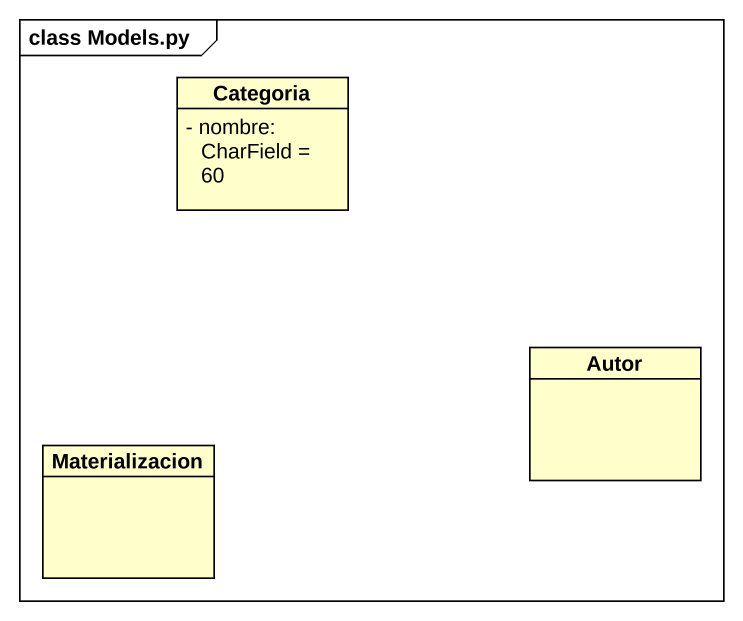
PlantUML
@startuml
mainframe class Models.py
hide circle
hide empty members
skinparam classAttributeIconSize 0
class Categoria {
  - nombre: CharField = 60
}
class Autor
class Materializacion
@enduml
